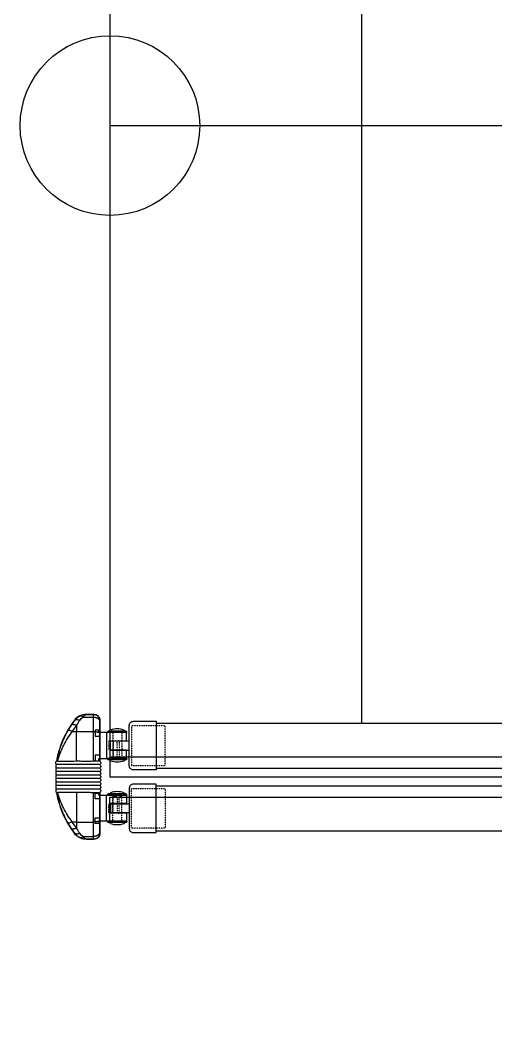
# Model space of a CAD drawing. Header units: millimetres. Extents: x -105683 to 94728, y -31127 to 151123.
# Drawn here: x 29895 to 30425, y 61562 to 62687 of the extents above; entities that cross this region are included whole.
import ezdxf

# ---------------------------------------------------------------- set-up
doc = ezdxf.new("R2010")
doc.units = ezdxf.units.MM
doc.linetypes.add('xr_plan$0$AXR-B3F$0$HIDDEN', pattern=[0.375, 0.25, -0.125])
doc.layers.add('e-plan', color=9, linetype='Continuous')

# ---------------------------------------------------------------- blocks, each defined once
blk = doc.blocks.new('xr_plan$0$AXR-B3F$0$A$C4A476E5C')
at = {"layer": 'e-plan'}
for points in [[(-8.5, 14.5), (22.5, 14.5), (22.5, 5.2), (4.5, 5.2), (4.5, -5.2), (22.5, -5.2), (22.5, -14.5), (-8.5, -14.5), (-8.5, -17), (-12.5, -17), (-12.5, -10.5), (-7.5, -10.5), (-7.5, 0), (-7.5, 10.5), (-12.5, 10.5), (-12.5, 17), (-8.5, 17), (-8.5, 14.5), (-8.5, 17)], [(0, -14.5), (0, 14.5)], [(22.8, 14.5), (1.2, 14.5)], [(4.5, 5), (25.5, 5)], [(25.5, -5), (4.5, -5)], [(22.8, -14.5), (1.2, -14.5)]]:
    blk.add_lwpolyline(points, dxfattribs=at)
for points in [[(22.8, 14.5), (22.8, 14.7, 0.414214), (21.5, 16), (2.5, 16, 0.414214), (1.2, 14.7), (1.2, 14.5)], [(20.2, 16, 0.306902), (19.4, 17.2, 0.108318), (12, 18.5, 0.10812), (4.6, 17.2, 0.306686), (3.8, 16)], [(22.8, -14.5), (22.8, -14.7, -0.414214), (21.5, -16), (2.5, -16, -0.414214), (1.2, -14.7), (1.2, -14.5)], [(20.2, -16, -0.306902), (19.4, -17.2, -0.108318), (12, -18.5, -0.10812), (4.6, -17.2, -0.306686), (3.8, -16)]]:
    blk.add_lwpolyline(points, format="xyb", dxfattribs=at)
at = {"layer": 'e-plan', "linetype": 'xr_plan$0$AXR-B3F$0$HIDDEN', "ltscale": 0.08}
for points in [[(7, 5.2), (7, 14.5)], [(17, 5.2), (17, 14.5)], [(4.5, -5), (2.7, -5), (2.7, 5), (4.5, 5)], [(7, -5), (7, 5)], [(17, -5), (17, 5)], [(7, -14.5), (7, -5.2)], [(17, -14.5), (17, -5.2)]]:
    blk.add_lwpolyline(points, dxfattribs=at)
blk.add_lwpolyline([(7, -5.5), (7.6, -5.5), (7.6, 12.2, -0.414214), (8.9, 13.5), (10.7, 13.5, -0.414214), (12, 12.2), (12, -5.5), (14.3, -5.5), (14.3, 12.2, -0.414214), (15.6, 13.5), (17, 13.5)], format="xyb", dxfattribs=at)
blk = doc.blocks.new('xr_plan$0$AXR-B3F$0$A$C60F43BED')
at = {"layer": 'e-plan'}
blk.add_lwpolyline([(-10.1, 27), (-35.6, 27, 0.414214), (-40.1, 22.5), (-40.1, -22.5, 0.414214), (-35.6, -27), (-10.1, -27)], format="xyb", dxfattribs=at)
blk.add_lwpolyline([(-10.1, -27), (-10.1, 27)], dxfattribs=at)
at = {"layer": 'e-plan', "linetype": 'xr_plan$0$AXR-B3F$0$HIDDEN', "ltscale": 0.08}
for points in [[(-10.1, -22), (-37.5, -22), (-37.5, 22), (-10.1, 22)], [(-10.1, 22), (0, 22), (0, -22), (-10.1, -22)]]:
    blk.add_lwpolyline(points, dxfattribs=at)
blk = doc.blocks.new('Xref-지하1층')
at = {"layer": 'e-plan'}
for p, q in [((33520, 75200), (33520, 73750)), ((33800, 75200), (33800, 73809.9)), ((33520, 73801.2), (33520, 73772.5)), ((33520, 73772.5), (36320, 73772.5)), ((33520, 73772.5), (36320, 73772.5)), ((33520, 73750), (36320, 73750)), ((33520, 73750), (36320, 73750)), ((33520, 73727.5), (36320, 73727.5)), ((33520, 73727.5), (36320, 73727.5)), ((33520, 73698.8), (33520, 73727.5))]:
    blk.add_line(p, q, dxfattribs=at)
at = {"layer": 'e-plan', "linetype": 'Continuous'}
for p, q in [((33490.1, 73816.6), (33501.6, 73816.6)), ((33501.8, 73819.6), (33493.8, 73819.6)), ((33493.8, 73819.4), (33501.6, 73819.4)), ((33501.8, 73819.6), (33501.6, 73819.4)), ((33508.6, 73812.4), (33508.8, 73812.6)), ((33508.8, 73812.6), (33508.8, 73767.5)), ((33482.8, 73800.5), (33501.5, 73800.5)), ((33508.8, 73732.7), (33508.8, 73687.6)), ((33482.8, 73699.7), (33501.5, 73699.7)), ((33490.1, 73683.7), (33501.6, 73683.7)), ((33508.8, 73687.6), (33508.6, 73687.8)), ((33493.8, 73680.8), (33501.6, 73680.8)), ((33501.8, 73680.6), (33493.8, 73680.6)), ((33501.6, 73680.8), (33501.8, 73680.6))]:
    blk.add_line(p, q, dxfattribs=at)
at = {"layer": 'e-plan'}
for points in [[(33520, 74475), (37182.3, 74475), (37182.3, 72995.1), (35587.8, 72995.1)], [(33571.5, 73809.9), (36268.5, 73809.9)], [(33571.5, 73759.9), (36268.5, 73759.9)], [(33571.5, 73740.1), (36268.5, 73740.1)], [(33571.5, 73690.1), (36268.5, 73690.1)]]:
    blk.add_lwpolyline(points, dxfattribs=at)
at = {"layer": 'e-plan', "linetype": 'Continuous'}
for points in [[(33487.2, 73818, 0), (33487.3, 73818, 0), (33487.3, 73818.1, 0), (33487.3, 73818.1, 0), (33487.4, 73818.1, 0), (33487.4, 73818.1, 0), (33487.5, 73818.1, 0), (33487.5, 73818.1, 0), (33487.6, 73818.1, 0), (33487.6, 73818.1, 0), (33487.7, 73818.1, 0), (33487.7, 73818.1, 0), (33487.8, 73818.1, 0), (33487.8, 73818.1, 0), (33487.9, 73818.1, 0), (33487.9, 73818.1, 0), (33488, 73818.1, 0), (33488, 73818.1, 0), (33488.1, 73818, 0), (33488.2, 73818, 0), (33488.2, 73818, 0), (33488.3, 73818, 0), (33488.3, 73818, 0), (33488.4, 73817.9, 0), (33488.4, 73817.9, 0), (33488.5, 73817.9, 0), (33488.6, 73817.8, 0), (33488.6, 73817.8, 0), (33488.7, 73817.8, 0), (33488.7, 73817.7, 0), (33488.8, 73817.7, 0), (33488.9, 73817.7, 0), (33488.9, 73817.6, 0), (33489, 73817.6, 0), (33489, 73817.5, 0), (33489.1, 73817.5, 0), (33489.2, 73817.4, 0), (33489.2, 73817.4, 0), (33489.3, 73817.3, 0), (33489.4, 73817.3, 0), (33489.4, 73817.2, 0), (33489.5, 73817.2, 0), (33489.5, 73817.1, 0), (33489.6, 73817, 0), (33489.7, 73817, 0), (33489.7, 73816.9, 0), (33489.8, 73816.9, 0), (33489.9, 73816.8, 0), (33489.9, 73816.7, 0), (33490, 73816.6, 0)], [(33501.5, 73800.5, 0), (33501.5, 73800.9, 0), (33501.5, 73801.2, 0), (33501.5, 73801.6, 0), (33501.5, 73802, 0), (33501.5, 73802.3, 0), (33501.5, 73802.7, 0), (33501.5, 73803, 0), (33501.5, 73803.4, 0), (33501.5, 73803.7, 0), (33501.5, 73804.1, 0), (33501.6, 73804.4, 0), (33501.6, 73804.8, 0), (33501.6, 73805.1, 0), (33501.6, 73805.5, 0), (33501.6, 73805.8, 0), (33501.6, 73806.2, 0), (33501.6, 73806.5, 0), (33501.6, 73806.8, 0), (33501.6, 73807.2, 0), (33501.6, 73807.5, 0), (33501.6, 73807.8, 0), (33501.6, 73808.2, 0), (33501.6, 73808.5, 0), (33501.6, 73808.8, 0), (33501.6, 73809.2, 0), (33501.6, 73809.5, 0), (33501.6, 73809.8, 0), (33501.6, 73810.1, 0), (33501.6, 73810.4, 0), (33501.6, 73810.7, 0), (33501.6, 73811.1, 0), (33501.6, 73811.4, 0), (33501.6, 73811.7, 0), (33501.6, 73812, 0), (33501.6, 73812.3, 0), (33501.6, 73812.6, 0), (33501.6, 73812.9, 0), (33501.6, 73813.2, 0), (33501.6, 73813.5, 0), (33501.6, 73813.8, 0), (33501.6, 73814.1, 0), (33501.6, 73814.4, 0), (33501.6, 73814.6, 0), (33501.6, 73814.9, 0), (33501.6, 73815.2, 0), (33501.6, 73815.5, 0), (33501.6, 73815.8, 0), (33501.6, 73816, 0), (33501.6, 73816.3, 0)], [(33501.6, 73816.6, 0), (33501.6, 73816.7, 0), (33501.6, 73816.8, 0), (33501.6, 73816.9, 0), (33501.6, 73817, 0), (33501.6, 73817.1, 0), (33501.6, 73817.2, 0), (33501.6, 73817.3, 0), (33501.6, 73817.4, 0), (33501.6, 73817.5, 0), (33501.6, 73817.6, 0), (33501.6, 73817.6, 0), (33501.6, 73817.7, 0), (33501.6, 73817.8, 0), (33501.6, 73817.9, 0), (33501.6, 73818, 0), (33501.6, 73818.1, 0), (33501.6, 73818.1, 0), (33501.6, 73818.2, 0), (33501.6, 73818.3, 0), (33501.6, 73818.3, 0), (33501.6, 73818.4, 0), (33501.6, 73818.5, 0), (33501.6, 73818.5, 0), (33501.6, 73818.6, 0), (33501.6, 73818.7, 0), (33501.6, 73818.7, 0), (33501.6, 73818.8, 0), (33501.6, 73818.8, 0), (33501.6, 73818.9, 0), (33501.6, 73818.9, 0), (33501.6, 73819, 0), (33501.6, 73819, 0), (33501.6, 73819.1, 0), (33501.6, 73819.1, 0), (33501.6, 73819.1, 0), (33501.6, 73819.2, 0), (33501.6, 73819.2, 0), (33501.6, 73819.2, 0), (33501.6, 73819.3, 0), (33501.6, 73819.3, 0), (33501.6, 73819.3, 0), (33501.6, 73819.3, 0), (33501.6, 73819.3, 0), (33501.6, 73819.4, 0), (33501.6, 73819.4, 0), (33501.6, 73819.4, 0), (33501.6, 73819.4, 0), (33501.6, 73819.4, 0), (33501.6, 73819.4, 0)], [(33501.6, 73816.6, 0), (33501.8, 73816.6, 0), (33502, 73816.6, 0), (33502.3, 73816.6, 0), (33502.5, 73816.5, 0), (33502.7, 73816.5, 0), (33502.9, 73816.5, 0), (33503.1, 73816.5, 0), (33503.3, 73816.4, 0), (33503.6, 73816.4, 0), (33503.8, 73816.3, 0), (33504, 73816.3, 0), (33504.2, 73816.2, 0), (33504.4, 73816.2, 0), (33504.6, 73816.1, 0), (33504.8, 73816, 0), (33505, 73815.9, 0), (33505.2, 73815.9, 0), (33505.3, 73815.8, 0), (33505.5, 73815.7, 0), (33505.7, 73815.6, 0), (33505.9, 73815.5, 0), (33506.1, 73815.4, 0), (33506.2, 73815.3, 0), (33506.4, 73815.2, 0), (33506.5, 73815.1, 0), (33506.7, 73815, 0), (33506.8, 73814.9, 0), (33507, 73814.7, 0), (33507.1, 73814.6, 0), (33507.3, 73814.5, 0), (33507.4, 73814.4, 0), (33507.5, 73814.2, 0), (33507.6, 73814.1, 0), (33507.7, 73814, 0), (33507.8, 73813.8, 0), (33507.9, 73813.7, 0), (33508, 73813.5, 0), (33508.1, 73813.4, 0), (33508.2, 73813.3, 0), (33508.3, 73813.1, 0), (33508.3, 73813, 0), (33508.4, 73812.8, 0), (33508.4, 73812.7, 0), (33508.5, 73812.5, 0), (33508.5, 73812.3, 0), (33508.6, 73812.2, 0), (33508.6, 73812, 0), (33508.6, 73811.9, 0), (33508.6, 73811.7, 0)], [(33501.8, 73819.6, 0), (33502.1, 73819.6, 0), (33502.3, 73819.6, 0), (33502.5, 73819.6, 0), (33502.7, 73819.6, 0), (33502.9, 73819.5, 0), (33503.2, 73819.5, 0), (33503.4, 73819.5, 0), (33503.6, 73819.4, 0), (33503.8, 73819.4, 0), (33504, 73819.3, 0), (33504.2, 73819.2, 0), (33504.4, 73819.1, 0), (33504.6, 73819.1, 0), (33504.8, 73819, 0), (33505, 73818.9, 0), (33505.2, 73818.8, 0), (33505.4, 73818.7, 0), (33505.6, 73818.5, 0), (33505.8, 73818.4, 0), (33506, 73818.3, 0), (33506.1, 73818.2, 0), (33506.3, 73818, 0), (33506.5, 73817.9, 0), (33506.6, 73817.7, 0), (33506.8, 73817.6, 0), (33507, 73817.4, 0), (33507.1, 73817.3, 0), (33507.2, 73817.1, 0), (33507.4, 73816.9, 0), (33507.5, 73816.7, 0), (33507.6, 73816.6, 0), (33507.8, 73816.4, 0), (33507.9, 73816.2, 0), (33508, 73816, 0), (33508.1, 73815.8, 0), (33508.2, 73815.6, 0), (33508.3, 73815.4, 0), (33508.4, 73815.2, 0), (33508.4, 73815, 0), (33508.5, 73814.8, 0), (33508.6, 73814.6, 0), (33508.6, 73814.4, 0), (33508.7, 73814.2, 0), (33508.7, 73813.9, 0), (33508.8, 73813.7, 0), (33508.8, 73813.5, 0), (33508.8, 73813.3, 0), (33508.8, 73813.1, 0), (33508.8, 73812.8, 0)], [(33480.6, 73812.9, 0), (33480.7, 73813, 0), (33480.7, 73813, 0), (33480.8, 73813.1, 0), (33480.9, 73813.2, 0), (33480.9, 73813.2, 0), (33481, 73813.3, 0), (33481.1, 73813.3, 0), (33481.2, 73813.4, 0), (33481.2, 73813.4, 0), (33481.3, 73813.5, 0), (33481.4, 73813.5, 0), (33481.5, 73813.6, 0), (33481.6, 73813.6, 0), (33481.7, 73813.6, 0), (33481.8, 73813.7, 0), (33481.9, 73813.7, 0), (33482, 73813.7, 0), (33482.1, 73813.7, 0), (33482.2, 73813.8, 0), (33482.3, 73813.8, 0), (33482.4, 73813.8, 0), (33482.5, 73813.8, 0), (33482.6, 73813.8, 0), (33482.8, 73813.8, 0), (33482.9, 73813.8, 0), (33483, 73813.8, 0), (33483.1, 73813.8, 0), (33483.3, 73813.8, 0), (33483.4, 73813.8, 0), (33483.5, 73813.8, 0), (33483.6, 73813.8, 0), (33483.8, 73813.8, 0), (33483.9, 73813.8, 0), (33484, 73813.7, 0), (33484.2, 73813.7, 0), (33484.3, 73813.7, 0), (33484.4, 73813.6, 0), (33484.6, 73813.6, 0), (33484.7, 73813.6, 0), (33484.9, 73813.5, 0), (33485, 73813.5, 0), (33485.1, 73813.5, 0), (33485.3, 73813.4, 0), (33485.4, 73813.4, 0), (33485.6, 73813.3, 0), (33485.7, 73813.2, 0), (33485.9, 73813.2, 0), (33486, 73813.1, 0), (33486.1, 73813.1, 0)], [(33508.5, 73798.3, 0), (33508.5, 73798.6, 0), (33508.5, 73798.9, 0), (33508.5, 73799.2, 0), (33508.5, 73799.5, 0), (33508.5, 73799.8, 0), (33508.5, 73800.1, 0), (33508.5, 73800.4, 0), (33508.5, 73800.7, 0), (33508.5, 73801, 0), (33508.5, 73801.3, 0), (33508.6, 73801.5, 0), (33508.6, 73801.8, 0), (33508.6, 73802.1, 0), (33508.6, 73802.4, 0), (33508.6, 73802.7, 0), (33508.6, 73803, 0), (33508.6, 73803.2, 0), (33508.6, 73803.5, 0), (33508.6, 73803.8, 0), (33508.6, 73804.1, 0), (33508.6, 73804.4, 0), (33508.6, 73804.6, 0), (33508.6, 73804.9, 0), (33508.6, 73805.2, 0), (33508.6, 73805.4, 0), (33508.6, 73805.7, 0), (33508.6, 73806, 0), (33508.6, 73806.2, 0), (33508.6, 73806.5, 0), (33508.6, 73806.8, 0), (33508.6, 73807, 0), (33508.6, 73807.3, 0), (33508.6, 73807.5, 0), (33508.6, 73807.8, 0), (33508.6, 73808, 0), (33508.6, 73808.3, 0), (33508.6, 73808.5, 0), (33508.6, 73808.8, 0), (33508.6, 73809, 0), (33508.6, 73809.3, 0), (33508.6, 73809.5, 0), (33508.6, 73809.7, 0), (33508.6, 73810, 0), (33508.6, 73810.2, 0), (33508.6, 73810.4, 0), (33508.6, 73810.7, 0), (33508.6, 73810.9, 0), (33508.6, 73811.1, 0), (33508.6, 73811.3, 0)], [(33508.6, 73811.6, 0), (33508.6, 73811.6, 0), (33508.6, 73811.6, 0), (33508.6, 73811.7, 0), (33508.6, 73811.7, 0), (33508.6, 73811.7, 0), (33508.6, 73811.7, 0), (33508.6, 73811.8, 0), (33508.6, 73811.8, 0), (33508.6, 73811.8, 0), (33508.6, 73811.9, 0), (33508.6, 73811.9, 0), (33508.6, 73811.9, 0), (33508.6, 73811.9, 0), (33508.6, 73812, 0), (33508.6, 73812, 0), (33508.6, 73812, 0), (33508.6, 73812, 0), (33508.6, 73812, 0), (33508.6, 73812.1, 0), (33508.6, 73812.1, 0), (33508.6, 73812.1, 0), (33508.6, 73812.1, 0), (33508.6, 73812.2, 0), (33508.6, 73812.2, 0), (33508.6, 73812.2, 0), (33508.6, 73812.2, 0), (33508.6, 73812.2, 0), (33508.6, 73812.2, 0), (33508.6, 73812.3, 0), (33508.6, 73812.3, 0), (33508.6, 73812.3, 0), (33508.6, 73812.3, 0), (33508.6, 73812.3, 0), (33508.6, 73812.3, 0), (33508.6, 73812.3, 0), (33508.6, 73812.3, 0), (33508.6, 73812.3, 0), (33508.6, 73812.4, 0), (33508.6, 73812.4, 0), (33508.6, 73812.4, 0), (33508.6, 73812.4, 0), (33508.6, 73812.4, 0), (33508.6, 73812.4, 0), (33508.6, 73812.4, 0), (33508.6, 73812.4, 0), (33508.6, 73812.4, 0), (33508.6, 73812.4, 0), (33508.6, 73812.4, 0), (33508.6, 73812.4, 0)], [(33501.5, 73800.5, 0), (33501.8, 73800.5, 0), (33502, 73800.5, 0), (33502.2, 73800.5, 0), (33502.4, 73800.5, 0), (33502.6, 73800.5, 0), (33502.8, 73800.5, 0), (33503.1, 73800.5, 0), (33503.3, 73800.4, 0), (33503.5, 73800.4, 0), (33503.7, 73800.4, 0), (33503.9, 73800.4, 0), (33504.1, 73800.4, 0), (33504.3, 73800.3, 0), (33504.5, 73800.3, 0), (33504.7, 73800.3, 0), (33504.9, 73800.2, 0), (33505.1, 73800.2, 0), (33505.3, 73800.2, 0), (33505.5, 73800.1, 0), (33505.6, 73800.1, 0), (33505.8, 73800, 0), (33506, 73800, 0), (33506.1, 73800, 0), (33506.3, 73799.9, 0), (33506.5, 73799.9, 0), (33506.6, 73799.8, 0), (33506.8, 73799.8, 0), (33506.9, 73799.7, 0), (33507.1, 73799.7, 0), (33507.2, 73799.6, 0), (33507.3, 73799.5, 0), (33507.4, 73799.5, 0), (33507.5, 73799.4, 0), (33507.7, 73799.4, 0), (33507.8, 73799.3, 0), (33507.9, 73799.2, 0), (33507.9, 73799.2, 0), (33508, 73799.1, 0), (33508.1, 73799.1, 0), (33508.2, 73799, 0), (33508.2, 73798.9, 0), (33508.3, 73798.9, 0), (33508.4, 73798.8, 0), (33508.4, 73798.7, 0), (33508.4, 73798.7, 0), (33508.5, 73798.6, 0), (33508.5, 73798.5, 0), (33508.5, 73798.4, 0), (33508.5, 73798.4, 0)], [(33501.5, 73767.7, 0), (33501.5, 73768.4, 0), (33501.5, 73769.1, 0), (33501.5, 73769.8, 0), (33501.5, 73770.4, 0), (33501.5, 73771.1, 0), (33501.5, 73771.8, 0), (33501.5, 73772.4, 0), (33501.5, 73773.1, 0), (33501.5, 73773.7, 0), (33501.5, 73774.4, 0), (33501.5, 73775.1, 0), (33501.5, 73775.7, 0), (33501.5, 73776.4, 0), (33501.5, 73777.1, 0), (33501.5, 73777.7, 0), (33501.5, 73778.4, 0), (33501.5, 73779, 0), (33501.5, 73779.7, 0), (33501.5, 73780.4, 0), (33501.5, 73781, 0), (33501.5, 73781.7, 0), (33501.5, 73782.3, 0), (33501.5, 73783, 0), (33501.5, 73783.7, 0), (33501.5, 73784.3, 0), (33501.5, 73785, 0), (33501.5, 73785.6, 0), (33501.5, 73786.3, 0), (33501.5, 73786.9, 0), (33501.5, 73787.6, 0), (33501.5, 73788.2, 0), (33501.5, 73788.9, 0), (33501.5, 73789.6, 0), (33501.5, 73790.2, 0), (33501.5, 73790.9, 0), (33501.5, 73791.5, 0), (33501.5, 73792.2, 0), (33501.5, 73792.8, 0), (33501.5, 73793.4, 0), (33501.5, 73794.1, 0), (33501.5, 73794.7, 0), (33501.5, 73795.4, 0), (33501.5, 73796, 0), (33501.5, 73796.7, 0), (33501.5, 73797.3, 0), (33501.5, 73798, 0), (33501.5, 73798.6, 0), (33501.5, 73799.2, 0), (33501.5, 73799.9, 0)], [(33508.5, 73767.6, 0), (33508.5, 73768.2, 0), (33508.5, 73768.8, 0), (33508.5, 73769.5, 0), (33508.5, 73770.1, 0), (33508.5, 73770.7, 0), (33508.5, 73771.3, 0), (33508.5, 73772, 0), (33508.5, 73772.6, 0), (33508.5, 73773.2, 0), (33508.5, 73773.8, 0), (33508.5, 73774.4, 0), (33508.5, 73775.1, 0), (33508.5, 73775.7, 0), (33508.5, 73776.3, 0), (33508.5, 73776.9, 0), (33508.5, 73777.6, 0), (33508.5, 73778.2, 0), (33508.5, 73778.8, 0), (33508.5, 73779.4, 0), (33508.5, 73780, 0), (33508.5, 73780.6, 0), (33508.5, 73781.3, 0), (33508.5, 73781.9, 0), (33508.5, 73782.5, 0), (33508.5, 73783.1, 0), (33508.5, 73783.7, 0), (33508.5, 73784.3, 0), (33508.5, 73785, 0), (33508.5, 73785.6, 0), (33508.5, 73786.2, 0), (33508.5, 73786.8, 0), (33508.5, 73787.4, 0), (33508.5, 73788, 0), (33508.5, 73788.6, 0), (33508.5, 73789.2, 0), (33508.5, 73789.9, 0), (33508.5, 73790.5, 0), (33508.5, 73791.1, 0), (33508.5, 73791.7, 0), (33508.5, 73792.3, 0), (33508.5, 73792.9, 0), (33508.5, 73793.5, 0), (33508.5, 73794.1, 0), (33508.5, 73794.7, 0), (33508.5, 73795.3, 0), (33508.5, 73795.9, 0), (33508.5, 73796.5, 0), (33508.5, 73797.1, 0), (33508.5, 73797.7, 0)], [(33501.5, 73699.7, 0), (33501.5, 73700.4, 0), (33501.5, 73701, 0), (33501.5, 73701.7, 0), (33501.5, 73702.3, 0), (33501.5, 73702.9, 0), (33501.5, 73703.6, 0), (33501.5, 73704.2, 0), (33501.5, 73704.9, 0), (33501.5, 73705.5, 0), (33501.5, 73706.2, 0), (33501.5, 73706.8, 0), (33501.5, 73707.5, 0), (33501.5, 73708.1, 0), (33501.5, 73708.8, 0), (33501.5, 73709.4, 0), (33501.5, 73710.1, 0), (33501.5, 73710.7, 0), (33501.5, 73711.4, 0), (33501.5, 73712, 0), (33501.5, 73712.7, 0), (33501.5, 73713.3, 0), (33501.5, 73714, 0), (33501.5, 73714.6, 0), (33501.5, 73715.3, 0), (33501.5, 73715.9, 0), (33501.5, 73716.6, 0), (33501.5, 73717.3, 0), (33501.5, 73717.9, 0), (33501.5, 73718.6, 0), (33501.5, 73719.2, 0), (33501.5, 73719.9, 0), (33501.5, 73720.5, 0), (33501.5, 73721.2, 0), (33501.5, 73721.9, 0), (33501.5, 73722.5, 0), (33501.5, 73723.2, 0), (33501.5, 73723.9, 0), (33501.5, 73724.5, 0), (33501.5, 73725.2, 0), (33501.5, 73725.8, 0), (33501.5, 73726.5, 0), (33501.5, 73727.2, 0), (33501.5, 73727.8, 0), (33501.5, 73728.5, 0), (33501.5, 73729.2, 0), (33501.5, 73729.8, 0), (33501.5, 73730.5, 0), (33501.5, 73731.2, 0), (33501.5, 73731.8, 0)], [(33508.5, 73701.9, 0), (33508.5, 73702.5, 0), (33508.5, 73703.1, 0), (33508.5, 73703.7, 0), (33508.5, 73704.3, 0), (33508.5, 73705, 0), (33508.5, 73705.6, 0), (33508.5, 73706.2, 0), (33508.5, 73706.8, 0), (33508.5, 73707.4, 0), (33508.5, 73708, 0), (33508.5, 73708.6, 0), (33508.5, 73709.2, 0), (33508.5, 73709.8, 0), (33508.5, 73710.4, 0), (33508.5, 73711, 0), (33508.5, 73711.6, 0), (33508.5, 73712.2, 0), (33508.5, 73712.8, 0), (33508.5, 73713.5, 0), (33508.5, 73714.1, 0), (33508.5, 73714.7, 0), (33508.5, 73715.3, 0), (33508.5, 73715.9, 0), (33508.5, 73716.5, 0), (33508.5, 73717.1, 0), (33508.5, 73717.8, 0), (33508.5, 73718.4, 0), (33508.5, 73719, 0), (33508.5, 73719.6, 0), (33508.5, 73720.2, 0), (33508.5, 73720.8, 0), (33508.5, 73721.5, 0), (33508.5, 73722.1, 0), (33508.5, 73722.7, 0), (33508.5, 73723.3, 0), (33508.5, 73723.9, 0), (33508.5, 73724.6, 0), (33508.5, 73725.2, 0), (33508.5, 73725.8, 0), (33508.5, 73726.4, 0), (33508.5, 73727.1, 0), (33508.5, 73727.7, 0), (33508.5, 73728.3, 0), (33508.5, 73728.9, 0), (33508.5, 73729.6, 0), (33508.5, 73730.2, 0), (33508.5, 73730.8, 0), (33508.5, 73731.4, 0), (33508.5, 73732.1, 0)], [(33501.6, 73683.7, 0), (33501.6, 73684, 0), (33501.6, 73684.2, 0), (33501.6, 73684.5, 0), (33501.6, 73684.8, 0), (33501.6, 73685, 0), (33501.6, 73685.3, 0), (33501.6, 73685.6, 0), (33501.6, 73685.9, 0), (33501.6, 73686.2, 0), (33501.6, 73686.5, 0), (33501.6, 73686.8, 0), (33501.6, 73687.1, 0), (33501.6, 73687.4, 0), (33501.6, 73687.7, 0), (33501.6, 73688, 0), (33501.6, 73688.3, 0), (33501.6, 73688.6, 0), (33501.6, 73688.9, 0), (33501.6, 73689.2, 0), (33501.6, 73689.5, 0), (33501.6, 73689.8, 0), (33501.6, 73690.1, 0), (33501.6, 73690.5, 0), (33501.6, 73690.8, 0), (33501.6, 73691.1, 0), (33501.6, 73691.4, 0), (33501.6, 73691.8, 0), (33501.6, 73692.1, 0), (33501.6, 73692.4, 0), (33501.6, 73692.8, 0), (33501.6, 73693.1, 0), (33501.6, 73693.4, 0), (33501.6, 73693.8, 0), (33501.6, 73694.1, 0), (33501.6, 73694.4, 0), (33501.6, 73694.8, 0), (33501.6, 73695.1, 0), (33501.6, 73695.5, 0), (33501.6, 73695.8, 0), (33501.5, 73696.2, 0), (33501.5, 73696.5, 0), (33501.5, 73696.9, 0), (33501.5, 73697.2, 0), (33501.5, 73697.6, 0), (33501.5, 73697.9, 0), (33501.5, 73698.3, 0), (33501.5, 73698.7, 0), (33501.5, 73699, 0), (33501.5, 73699.4, 0)], [(33508.5, 73701.9, 0), (33508.5, 73701.9, 0), (33508.5, 73701.8, 0), (33508.5, 73701.7, 0), (33508.5, 73701.7, 0), (33508.4, 73701.6, 0), (33508.4, 73701.5, 0), (33508.4, 73701.5, 0), (33508.3, 73701.4, 0), (33508.2, 73701.3, 0), (33508.2, 73701.3, 0), (33508.1, 73701.2, 0), (33508, 73701.1, 0), (33507.9, 73701.1, 0), (33507.9, 73701, 0), (33507.8, 73701, 0), (33507.7, 73700.9, 0), (33507.5, 73700.8, 0), (33507.4, 73700.8, 0), (33507.3, 73700.7, 0), (33507.2, 73700.7, 0), (33507.1, 73700.6, 0), (33506.9, 73700.5, 0), (33506.8, 73700.5, 0), (33506.6, 73700.4, 0), (33506.5, 73700.4, 0), (33506.3, 73700.3, 0), (33506.1, 73700.3, 0), (33506, 73700.3, 0), (33505.8, 73700.2, 0), (33505.6, 73700.2, 0), (33505.5, 73700.1, 0), (33505.3, 73700.1, 0), (33505.1, 73700.1, 0), (33504.9, 73700, 0), (33504.7, 73700, 0), (33504.5, 73700, 0), (33504.3, 73699.9, 0), (33504.1, 73699.9, 0), (33503.9, 73699.9, 0), (33503.7, 73699.9, 0), (33503.5, 73699.8, 0), (33503.3, 73699.8, 0), (33503.1, 73699.8, 0), (33502.8, 73699.8, 0), (33502.6, 73699.8, 0), (33502.4, 73699.8, 0), (33502.2, 73699.8, 0), (33502, 73699.7, 0), (33501.8, 73699.7, 0)], [(33508.6, 73688.7, 0), (33508.6, 73688.9, 0), (33508.6, 73689.1, 0), (33508.6, 73689.4, 0), (33508.6, 73689.6, 0), (33508.6, 73689.8, 0), (33508.6, 73690.1, 0), (33508.6, 73690.3, 0), (33508.6, 73690.5, 0), (33508.6, 73690.8, 0), (33508.6, 73691, 0), (33508.6, 73691.2, 0), (33508.6, 73691.5, 0), (33508.6, 73691.7, 0), (33508.6, 73692, 0), (33508.6, 73692.2, 0), (33508.6, 73692.5, 0), (33508.6, 73692.7, 0), (33508.6, 73693, 0), (33508.6, 73693.2, 0), (33508.6, 73693.5, 0), (33508.6, 73693.8, 0), (33508.6, 73694, 0), (33508.6, 73694.3, 0), (33508.6, 73694.6, 0), (33508.6, 73694.8, 0), (33508.6, 73695.1, 0), (33508.6, 73695.4, 0), (33508.6, 73695.6, 0), (33508.6, 73695.9, 0), (33508.6, 73696.2, 0), (33508.6, 73696.5, 0), (33508.6, 73696.7, 0), (33508.6, 73697, 0), (33508.6, 73697.3, 0), (33508.6, 73697.6, 0), (33508.6, 73697.9, 0), (33508.6, 73698.1, 0), (33508.6, 73698.4, 0), (33508.6, 73698.7, 0), (33508.5, 73699, 0), (33508.5, 73699.3, 0), (33508.5, 73699.6, 0), (33508.5, 73699.9, 0), (33508.5, 73700.2, 0), (33508.5, 73700.5, 0), (33508.5, 73700.8, 0), (33508.5, 73701.1, 0), (33508.5, 73701.4, 0), (33508.5, 73701.6, 0)], [(33486.3, 73687.3, 0), (33486.1, 73687.2, 0), (33486, 73687.1, 0), (33485.9, 73687.1, 0), (33485.7, 73687, 0), (33485.6, 73687, 0), (33485.4, 73686.9, 0), (33485.3, 73686.9, 0), (33485.1, 73686.8, 0), (33485, 73686.8, 0), (33484.9, 73686.7, 0), (33484.7, 73686.7, 0), (33484.6, 73686.6, 0), (33484.4, 73686.6, 0), (33484.3, 73686.6, 0), (33484.2, 73686.6, 0), (33484, 73686.5, 0), (33483.9, 73686.5, 0), (33483.8, 73686.5, 0), (33483.6, 73686.5, 0), (33483.5, 73686.5, 0), (33483.4, 73686.4, 0), (33483.3, 73686.4, 0), (33483.1, 73686.4, 0), (33483, 73686.4, 0), (33482.9, 73686.4, 0), (33482.8, 73686.4, 0), (33482.6, 73686.4, 0), (33482.5, 73686.4, 0), (33482.4, 73686.5, 0), (33482.3, 73686.5, 0), (33482.2, 73686.5, 0), (33482.1, 73686.5, 0), (33482, 73686.5, 0), (33481.9, 73686.6, 0), (33481.8, 73686.6, 0), (33481.7, 73686.6, 0), (33481.6, 73686.7, 0), (33481.5, 73686.7, 0), (33481.4, 73686.7, 0), (33481.3, 73686.8, 0), (33481.2, 73686.8, 0), (33481.2, 73686.9, 0), (33481.1, 73686.9, 0), (33481, 73687, 0), (33480.9, 73687, 0), (33480.9, 73687.1, 0), (33480.8, 73687.2, 0), (33480.7, 73687.2, 0), (33480.7, 73687.3, 0)], [(33490.1, 73683.7, 0), (33490, 73683.6, 0), (33489.9, 73683.5, 0), (33489.9, 73683.5, 0), (33489.8, 73683.4, 0), (33489.7, 73683.3, 0), (33489.7, 73683.3, 0), (33489.6, 73683.2, 0), (33489.5, 73683.2, 0), (33489.5, 73683.1, 0), (33489.4, 73683, 0), (33489.4, 73683, 0), (33489.3, 73682.9, 0), (33489.2, 73682.9, 0), (33489.2, 73682.8, 0), (33489.1, 73682.8, 0), (33489, 73682.7, 0), (33489, 73682.7, 0), (33488.9, 73682.6, 0), (33488.9, 73682.6, 0), (33488.8, 73682.6, 0), (33488.7, 73682.5, 0), (33488.7, 73682.5, 0), (33488.6, 73682.5, 0), (33488.6, 73682.4, 0), (33488.5, 73682.4, 0), (33488.4, 73682.4, 0), (33488.4, 73682.3, 0), (33488.3, 73682.3, 0), (33488.3, 73682.3, 0), (33488.2, 73682.3, 0), (33488.2, 73682.2, 0), (33488.1, 73682.2, 0), (33488, 73682.2, 0), (33488, 73682.2, 0), (33487.9, 73682.2, 0), (33487.9, 73682.2, 0), (33487.8, 73682.2, 0), (33487.8, 73682.2, 0), (33487.7, 73682.2, 0), (33487.7, 73682.1, 0), (33487.6, 73682.1, 0), (33487.6, 73682.1, 0), (33487.5, 73682.2, 0), (33487.5, 73682.2, 0), (33487.4, 73682.2, 0), (33487.4, 73682.2, 0), (33487.3, 73682.2, 0), (33487.3, 73682.2, 0), (33487.3, 73682.2, 0)], [(33501.6, 73680.8, 0), (33501.6, 73680.8, 0), (33501.6, 73680.9, 0), (33501.6, 73680.9, 0), (33501.6, 73680.9, 0), (33501.6, 73680.9, 0), (33501.6, 73680.9, 0), (33501.6, 73680.9, 0), (33501.6, 73680.9, 0), (33501.6, 73681, 0), (33501.6, 73681, 0), (33501.6, 73681, 0), (33501.6, 73681, 0), (33501.6, 73681.1, 0), (33501.6, 73681.1, 0), (33501.6, 73681.1, 0), (33501.6, 73681.2, 0), (33501.6, 73681.2, 0), (33501.6, 73681.2, 0), (33501.6, 73681.3, 0), (33501.6, 73681.3, 0), (33501.6, 73681.4, 0), (33501.6, 73681.4, 0), (33501.6, 73681.5, 0), (33501.6, 73681.5, 0), (33501.6, 73681.6, 0), (33501.6, 73681.7, 0), (33501.6, 73681.7, 0), (33501.6, 73681.8, 0), (33501.6, 73681.8, 0), (33501.6, 73681.9, 0), (33501.6, 73682, 0), (33501.6, 73682.1, 0), (33501.6, 73682.1, 0), (33501.6, 73682.2, 0), (33501.6, 73682.3, 0), (33501.6, 73682.4, 0), (33501.6, 73682.4, 0), (33501.6, 73682.5, 0), (33501.6, 73682.6, 0), (33501.6, 73682.7, 0), (33501.6, 73682.8, 0), (33501.6, 73682.9, 0), (33501.6, 73683, 0), (33501.6, 73683.1, 0), (33501.6, 73683.2, 0), (33501.6, 73683.3, 0), (33501.6, 73683.4, 0), (33501.6, 73683.5, 0), (33501.6, 73683.6, 0)], [(33508.6, 73688.7, 0), (33508.6, 73688.5, 0), (33508.6, 73688.4, 0), (33508.6, 73688.2, 0), (33508.6, 73688.1, 0), (33508.5, 73687.9, 0), (33508.5, 73687.8, 0), (33508.4, 73687.6, 0), (33508.4, 73687.5, 0), (33508.3, 73687.3, 0), (33508.3, 73687.2, 0), (33508.2, 73687, 0), (33508.1, 73686.9, 0), (33508, 73686.7, 0), (33507.9, 73686.6, 0), (33507.8, 73686.4, 0), (33507.7, 73686.3, 0), (33507.6, 73686.2, 0), (33507.5, 73686, 0), (33507.4, 73685.9, 0), (33507.3, 73685.8, 0), (33507.1, 73685.6, 0), (33507, 73685.5, 0), (33506.8, 73685.4, 0), (33506.7, 73685.3, 0), (33506.5, 73685.2, 0), (33506.4, 73685.1, 0), (33506.2, 73684.9, 0), (33506.1, 73684.8, 0), (33505.9, 73684.7, 0), (33505.7, 73684.7, 0), (33505.5, 73684.6, 0), (33505.3, 73684.5, 0), (33505.2, 73684.4, 0), (33505, 73684.3, 0), (33504.8, 73684.2, 0), (33504.6, 73684.2, 0), (33504.4, 73684.1, 0), (33504.2, 73684, 0), (33504, 73684, 0), (33503.8, 73683.9, 0), (33503.6, 73683.9, 0), (33503.3, 73683.8, 0), (33503.1, 73683.8, 0), (33502.9, 73683.8, 0), (33502.7, 73683.7, 0), (33502.5, 73683.7, 0), (33502.3, 73683.7, 0), (33502, 73683.7, 0), (33501.8, 73683.7, 0)], [(33508.8, 73687.6, 0), (33508.8, 73687.4, 0), (33508.8, 73687.2, 0), (33508.8, 73687, 0), (33508.8, 73686.8, 0), (33508.8, 73686.5, 0), (33508.7, 73686.3, 0), (33508.7, 73686.1, 0), (33508.6, 73685.9, 0), (33508.6, 73685.7, 0), (33508.5, 73685.5, 0), (33508.4, 73685.3, 0), (33508.4, 73685.1, 0), (33508.3, 73684.8, 0), (33508.2, 73684.6, 0), (33508.1, 73684.5, 0), (33508, 73684.3, 0), (33507.9, 73684.1, 0), (33507.8, 73683.9, 0), (33507.6, 73683.7, 0), (33507.5, 73683.5, 0), (33507.4, 73683.3, 0), (33507.2, 73683.2, 0), (33507.1, 73683, 0), (33507, 73682.8, 0), (33506.8, 73682.7, 0), (33506.6, 73682.5, 0), (33506.5, 73682.4, 0), (33506.3, 73682.2, 0), (33506.1, 73682.1, 0), (33506, 73682, 0), (33505.8, 73681.8, 0), (33505.6, 73681.7, 0), (33505.4, 73681.6, 0), (33505.2, 73681.5, 0), (33505, 73681.4, 0), (33504.8, 73681.3, 0), (33504.6, 73681.2, 0), (33504.4, 73681.1, 0), (33504.2, 73681, 0), (33504, 73681, 0), (33503.8, 73680.9, 0), (33503.6, 73680.8, 0), (33503.4, 73680.8, 0), (33503.2, 73680.8, 0), (33502.9, 73680.7, 0), (33502.7, 73680.7, 0), (33502.5, 73680.7, 0), (33502.3, 73680.6, 0), (33502.1, 73680.6, 0)], [(33508.6, 73687.8, 0), (33508.6, 73687.8, 0), (33508.6, 73687.8, 0), (33508.6, 73687.9, 0), (33508.6, 73687.9, 0), (33508.6, 73687.9, 0), (33508.6, 73687.9, 0), (33508.6, 73687.9, 0), (33508.6, 73687.9, 0), (33508.6, 73687.9, 0), (33508.6, 73687.9, 0), (33508.6, 73687.9, 0), (33508.6, 73687.9, 0), (33508.6, 73687.9, 0), (33508.6, 73687.9, 0), (33508.6, 73687.9, 0), (33508.6, 73687.9, 0), (33508.6, 73688, 0), (33508.6, 73688, 0), (33508.6, 73688, 0), (33508.6, 73688, 0), (33508.6, 73688, 0), (33508.6, 73688, 0), (33508.6, 73688, 0), (33508.6, 73688.1, 0), (33508.6, 73688.1, 0), (33508.6, 73688.1, 0), (33508.6, 73688.1, 0), (33508.6, 73688.1, 0), (33508.6, 73688.1, 0), (33508.6, 73688.2, 0), (33508.6, 73688.2, 0), (33508.6, 73688.2, 0), (33508.6, 73688.2, 0), (33508.6, 73688.3, 0), (33508.6, 73688.3, 0), (33508.6, 73688.3, 0), (33508.6, 73688.3, 0), (33508.6, 73688.4, 0), (33508.6, 73688.4, 0), (33508.6, 73688.4, 0), (33508.6, 73688.4, 0), (33508.6, 73688.5, 0), (33508.6, 73688.5, 0), (33508.6, 73688.5, 0), (33508.6, 73688.5, 0), (33508.6, 73688.6, 0), (33508.6, 73688.6, 0), (33508.6, 73688.6, 0), (33508.6, 73688.7, 0)]]:
    blk.add_polyline3d(points, dxfattribs=at)
at = {"layer": 'e-plan'}
blk.add_circle((33520, 74475), 100, dxfattribs=at)
at = {"layer": 'e-plan', "linetype": 'Continuous'}
for centre, radius, start, end in [((33493.8, 73802.6), 17, 90, 142.1807), ((33561.5, 73750.1), 102.6, 142.1807, 170.2103), ((33561.5, 73750.1), 102.6, 189.7897, 217.8193)]:
    blk.add_arc(centre, radius, start, end, dxfattribs=at)
at = {"layer": 'e-plan', "linetype": 'Continuous', "extrusion": (-0.008726, -0.008726, 0.999924)}
blk.add_arc((33500.6, 73807.3, -935.7), 7, 0, 89.9956, dxfattribs=at)
at = {"layer": 'e-plan', "linetype": 'Continuous', "extrusion": (2.44929e-32, 1e-16, -1)}
for centre, radius, start, end in [((-33506.9, 73765.6), 2.75, 135.2805, 224.7195), ((-33506.9, 73761.7), 2.75, 135.2805, 224.7195), ((-33506.9, 73757.9), 2.75, 135.2805, 224.7195), ((-33506.9, 73754), 2.75, 135.2805, 224.7195), ((-33506.9, 73750.1), 2.75, 135.2805, 224.7195), ((-33506.9, 73746.3), 2.75, 135.2805, 224.7195), ((-33506.9, 73742.4), 2.75, 135.2805, 224.7195), ((-33506.9, 73738.5), 2.75, 135.2805, 224.7195), ((-33506.9, 73734.6), 2.75, 135.2805, 224.7195), ((-33493.8, 73697.6), 17, 270, 322.1807)]:
    blk.add_arc(centre, radius, start, end, dxfattribs=at)
at = {"layer": 'e-plan', "linetype": 'Continuous', "extrusion": (0.008726, -0.008726, -0.999924)}
blk.add_arc((-33500.6, 73687.4, -351.4), 7, 180, 269.9956, dxfattribs=at)
at = {"layer": 'e-plan', "linetype": 'Continuous'}
for points in [[(33487.2, 73818), (33484.5, 73816.9), (33482.3, 73815.1), (33480.6, 73812.9)], [(33486.3, 73813), (33487.2, 73814.4), (33488.4, 73815.7), (33490.1, 73816.6)], [(33493.8, 73819.4), (33491.6, 73819.4), (33489.3, 73818.9), (33487.2, 73818)], [(33490.1, 73816.6), (33491.2, 73818.4), (33492.5, 73819.4), (33493.8, 73819.4)], [(33493.8, 73819.6), (33493.8, 73819.6), (33493.8, 73819.5), (33493.8, 73819.4)], [(33476.8, 73807.7), (33475.6, 73805.8), (33474.3, 73803.8), (33473.1, 73801.8)], [(33480.6, 73812.9), (33479.3, 73811.2), (33478.1, 73809.5), (33476.8, 73807.7)], [(33478, 73800.4), (33479.5, 73802.7), (33481.2, 73805), (33482.8, 73807.1)], [(33480.4, 73813.1), (33480.5, 73813), (33480.5, 73812.9), (33480.6, 73812.9)], [(33482.8, 73807.1), (33484, 73809.2), (33485.1, 73811.1), (33486.3, 73813)], [(33482.8, 73807.1), (33482.8, 73805), (33482.8, 73802.8), (33482.8, 73800.5)], [(33478, 73800.4), (33479.6, 73800.5), (33481.2, 73800.5), (33482.8, 73800.5)], [(33482.8, 73767.8), (33482.8, 73778.9), (33482.8, 73789.9), (33482.8, 73800.5)], [(33482.8, 73732.5), (33482.8, 73721.4), (33482.8, 73710.4), (33482.8, 73699.7)], [(33473.1, 73698.5), (33474.3, 73696.4), (33475.6, 73694.5), (33476.8, 73692.6)], [(33476.8, 73692.6), (33478.1, 73690.8), (33479.3, 73689), (33480.6, 73687.4)], [(33482.8, 73699.7), (33481.2, 73699.7), (33479.6, 73699.8), (33478, 73699.9)], [(33482.8, 73693.2), (33481.2, 73695.3), (33479.5, 73697.5), (33478, 73699.9)], [(33482.8, 73699.7), (33482.8, 73697.5), (33482.8, 73695.3), (33482.8, 73693.2)], [(33486.3, 73687.3), (33485.1, 73689.1), (33484, 73691.1), (33482.8, 73693.2)], [(33480.4, 73687.2), (33480.5, 73687.3), (33480.5, 73687.3), (33480.6, 73687.4)], [(33480.6, 73687.4), (33482.3, 73685.1), (33484.5, 73683.4), (33487.2, 73682.2)], [(33490.1, 73683.7), (33488.4, 73684.6), (33487.2, 73685.8), (33486.3, 73687.3)], [(33487.2, 73682.2), (33489.3, 73681.3), (33491.6, 73680.9), (33493.8, 73680.8)], [(33493.8, 73680.8), (33492.5, 73680.9), (33491.2, 73681.9), (33490.1, 73683.7)], [(33493.8, 73680.6), (33493.8, 73680.7), (33493.8, 73680.8), (33493.8, 73680.8)]]:
    blk.add_open_spline(points, degree=3, dxfattribs=at)
for points, knots in [([(33482.8, 73807.1), (33481.5, 73807.8), (33480.1, 73808.2), (33478, 73808.4), (33477.2, 73808.2), (33476.8, 73807.7)], [0, 0, 0, 0, 0.5, 0.5, 1, 1, 1, 1]), ([(33473.1, 73801.8), (33470.1, 73796.5), (33467.5, 73791), (33463.3, 73779.5), (33461.7, 73773.6), (33460.6, 73767.6)], [0, 0, 0, 0, 0.5, 0.5, 1, 1, 1, 1]), ([(33461.9, 73767.7), (33463.3, 73773.5), (33465.4, 73779.2), (33470.9, 73790.3), (33474.2, 73795.5), (33478, 73800.4)], [0, 0, 0, 0, 0.5, 0.5, 1, 1, 1, 1]), ([(33478, 73800.4), (33476.7, 73801), (33475.6, 73801.5), (33473.8, 73802), (33473.3, 73802), (33473.1, 73801.8)], [0, 0, 0, 0, 0.5, 0.5, 1, 1, 1, 1]), ([(33460.3, 73763.7), (33460.1, 73763.9), (33459.9, 73764.2), (33459.8, 73764.4), (33459.6, 73764.7), (33459.6, 73765), (33459.5, 73765.3), (33459.5, 73765.6), (33459.5, 73765.9), (33459.6, 73766.2), (33459.7, 73766.5), (33459.8, 73766.8), (33459.9, 73767.1), (33460.1, 73767.3), (33460.2, 73767.4), (33460.3, 73767.6)], [0, 0, 0, 0, 0.213706, 0.213706, 0.213706, 0.427411, 0.427411, 0.427411, 0.641117, 0.641117, 0.641117, 0.854822, 0.854822, 0.854822, 1, 1, 1, 1]), ([(33460.3, 73763.7), (33460.1, 73763.5), (33459.9, 73763.2), (33459.8, 73762.9), (33459.6, 73762.6), (33459.6, 73762.3), (33459.5, 73762), (33459.5, 73761.7), (33459.5, 73761.4), (33459.6, 73761.1), (33459.7, 73760.8), (33459.8, 73760.5), (33459.9, 73760.3), (33460, 73760.1), (33460.2, 73759.9), (33460.3, 73759.8)], [0, 0, 0, 0, 0.216293, 0.216293, 0.216293, 0.432586, 0.432586, 0.432586, 0.648879, 0.648879, 0.648879, 0.865171, 0.865171, 0.865171, 1, 1, 1, 1]), ([(33460.3, 73759.8), (33460.1, 73759.6), (33459.9, 73759.3), (33459.8, 73759), (33459.6, 73758.8), (33459.6, 73758.5), (33459.5, 73758.2), (33459.5, 73757.9), (33459.5, 73757.5), (33459.6, 73757.2), (33459.7, 73756.9), (33459.8, 73756.6), (33459.9, 73756.4), (33460, 73756.2), (33460.2, 73756.1), (33460.3, 73755.9)], [0, 0, 0, 0, 0.216293, 0.216293, 0.216293, 0.432586, 0.432586, 0.432586, 0.648879, 0.648879, 0.648879, 0.865171, 0.865171, 0.865171, 1, 1, 1, 1]), ([(33460.3, 73767.6), (33460.4, 73767.6), (33460.4, 73767.6), (33460.4, 73767.6), (33460.5, 73767.6), (33460.5, 73767.6), (33460.6, 73767.6), (33460.6, 73767.6), (33460.6, 73767.6), (33460.6, 73767.6), (33460.6, 73767.6), (33460.6, 73767.6), (33460.6, 73767.6)], [0, 0, 0, 0, 0.162261, 0.162261, 0.162261, 0.811304, 0.811304, 0.811304, 0.966807, 0.966807, 0.966807, 1, 1, 1, 1]), ([(33508.8, 73763.7), (33508.7, 73763.7), (33508.6, 73763.7), (33508.5, 73763.7), (33508.5, 73763.7), (33508.6, 73763.7), (33507.7, 73763.7), (33504.8, 73763.7), (33502, 73763.7), (33499.2, 73763.7), (33494.3, 73763.7), (33488.7, 73763.7), (33483.1, 73763.7), (33477.4, 73763.7), (33470.7, 73763.7), (33465.6, 73763.7), (33462.9, 73763.7), (33461.9, 73763.7), (33461.2, 73763.7), (33460.7, 73763.7), (33460.5, 73763.7), (33460.6, 73763.7), (33460.5, 73763.7), (33460.5, 73763.7), (33460.4, 73763.7), (33460.4, 73763.7), (33460.3, 73763.7)], [0, 0, 0, 0, 0.25, 0.28125, 0.296875, 0.3125, 0.34375, 0.375, 0.390625, 0.40625, 0.4375, 0.5, 0.53125, 0.5625, 0.625, 0.6875, 0.703125, 0.71875, 0.726563, 0.734375, 0.75, 0.765625, 0.78125, 0.8125, 0.875, 1, 1, 1, 1]), ([(33508.8, 73759.8), (33508.7, 73759.8), (33508.6, 73759.8), (33508.5, 73759.8), (33508.5, 73759.8), (33508.6, 73759.8), (33507.7, 73759.8), (33504.8, 73759.8), (33502, 73759.8), (33499.2, 73759.8), (33494.3, 73759.8), (33488.7, 73759.8), (33483.1, 73759.8), (33477.4, 73759.8), (33470.7, 73759.8), (33465.6, 73759.8), (33462.9, 73759.8), (33461.9, 73759.8), (33461.2, 73759.8), (33460.7, 73759.8), (33460.5, 73759.8), (33460.6, 73759.8), (33460.5, 73759.8), (33460.5, 73759.8), (33460.4, 73759.8), (33460.4, 73759.8), (33460.3, 73759.8)], [0, 0, 0, 0, 0.25, 0.28125, 0.296875, 0.3125, 0.34375, 0.375, 0.390625, 0.40625, 0.4375, 0.5, 0.53125, 0.5625, 0.625, 0.6875, 0.703125, 0.71875, 0.726563, 0.734375, 0.75, 0.765625, 0.78125, 0.8125, 0.875, 1, 1, 1, 1]), ([(33461.9, 73767.7), (33461.5, 73767.6), (33461.2, 73767.6), (33460.8, 73767.6), (33460.6, 73767.6), (33460.6, 73767.6)], [0, 0, 0, 0, 0.5, 0.5, 1, 1, 1, 1]), ([(33461.9, 73767.7), (33463, 73767.7), (33464.3, 73767.7), (33467.4, 73767.7), (33469.1, 73767.7), (33474.5, 73767.7), (33478.6, 73767.6), (33482.8, 73767.8)], [0, 0, 0, 0, 0.25, 0.25, 0.5, 0.5, 1, 1, 1, 1]), ([(33482.8, 73767.8), (33484.6, 73767.8), (33486.4, 73767.8), (33488.3, 73767.7), (33490.5, 73767.7), (33492.7, 73767.7), (33495, 73767.7), (33496.1, 73767.7), (33497.2, 73767.7), (33498.3, 73767.7), (33499.4, 73767.7), (33500.4, 73767.8), (33501.5, 73767.7)], [0, 0, 0, 0, 0.292513, 0.292513, 0.292513, 0.650866, 0.650866, 0.650866, 0.830042, 0.830042, 0.830042, 1, 1, 1, 1]), ([(33508.5, 73767.6), (33508.5, 73767.5), (33507.7, 73767.6), (33505.1, 73767.7), (33503.3, 73767.7), (33501.5, 73767.7)], [0, 0, 0, 0, 0.5, 0.5, 1, 1, 1, 1]), ([(33508.5, 73767.6), (33508.5, 73767.6), (33508.5, 73767.6), (33508.5, 73767.6), (33508.5, 73767.6), (33508.5, 73767.6), (33508.6, 73767.6), (33508.6, 73767.5), (33508.6, 73767.5), (33508.7, 73767.5), (33508.8, 73767.5), (33508.8, 73767.5)], [0, 0, 0, 0, 0.0625, 0.0625, 0.125, 0.125, 0.25, 0.25, 0.5, 0.5, 1, 1, 1, 1]), ([(33460.3, 73755.9), (33460.1, 73755.7), (33459.9, 73755.5), (33459.8, 73755.2), (33459.6, 73754.9), (33459.6, 73754.6), (33459.5, 73754.3), (33459.5, 73754), (33459.5, 73753.7), (33459.6, 73753.4), (33459.7, 73753.1), (33459.8, 73752.8), (33459.9, 73752.5), (33460, 73752.4), (33460.2, 73752.2), (33460.3, 73752.1)], [0, 0, 0, 0, 0.216293, 0.216293, 0.216293, 0.432586, 0.432586, 0.432586, 0.648879, 0.648879, 0.648879, 0.865171, 0.865171, 0.865171, 1, 1, 1, 1]), ([(33460.3, 73752.1), (33460.1, 73751.8), (33459.9, 73751.6), (33459.8, 73751.3), (33459.6, 73751), (33459.6, 73750.7), (33459.5, 73750.4), (33459.5, 73750.1), (33459.5, 73749.8), (33459.6, 73749.5), (33459.7, 73749.2), (33459.8, 73748.9), (33459.9, 73748.6), (33460, 73748.5), (33460.2, 73748.3), (33460.3, 73748.2)], [0, 0, 0, 0, 0.216293, 0.216293, 0.216293, 0.432586, 0.432586, 0.432586, 0.648879, 0.648879, 0.648879, 0.865171, 0.865171, 0.865171, 1, 1, 1, 1]), ([(33508.8, 73755.9), (33508.7, 73755.9), (33508.6, 73755.9), (33508.5, 73755.9), (33508.5, 73755.9), (33508.6, 73755.9), (33507.7, 73755.9), (33504.8, 73755.9), (33502, 73755.9), (33499.2, 73755.9), (33494.3, 73755.9), (33488.7, 73755.9), (33483.1, 73755.9), (33477.4, 73755.9), (33470.7, 73755.9), (33465.6, 73755.9), (33462.9, 73755.9), (33461.9, 73755.9), (33461.2, 73755.9), (33460.7, 73755.9), (33460.5, 73755.9), (33460.6, 73755.9), (33460.5, 73755.9), (33460.5, 73755.9), (33460.4, 73755.9), (33460.4, 73755.9), (33460.3, 73755.9)], [0, 0, 0, 0, 0.25, 0.28125, 0.296875, 0.3125, 0.34375, 0.375, 0.390625, 0.40625, 0.4375, 0.5, 0.53125, 0.5625, 0.625, 0.6875, 0.703125, 0.71875, 0.726563, 0.734375, 0.75, 0.765625, 0.78125, 0.8125, 0.875, 1, 1, 1, 1]), ([(33508.8, 73752.1), (33508.7, 73752.1), (33508.6, 73752.1), (33508.5, 73752.1), (33508.5, 73752.1), (33508.6, 73752.1), (33507.7, 73752.1), (33504.8, 73752.1), (33502, 73752.1), (33499.2, 73752.1), (33494.3, 73752.1), (33488.7, 73752.1), (33483.1, 73752.1), (33477.4, 73752.1), (33470.7, 73752.1), (33465.6, 73752.1), (33462.9, 73752.1), (33461.9, 73752.1), (33461.2, 73752.1), (33460.7, 73752.1), (33460.5, 73752.1), (33460.6, 73752.1), (33460.5, 73752.1), (33460.5, 73752.1), (33460.4, 73752.1), (33460.4, 73752.1), (33460.3, 73752.1)], [0, 0, 0, 0, 0.25, 0.28125, 0.296875, 0.3125, 0.34375, 0.375, 0.390625, 0.40625, 0.4375, 0.5, 0.53125, 0.5625, 0.625, 0.6875, 0.703125, 0.71875, 0.726563, 0.734375, 0.75, 0.765625, 0.78125, 0.8125, 0.875, 1, 1, 1, 1]), ([(33460.3, 73748.2), (33460.1, 73748), (33459.9, 73747.7), (33459.8, 73747.4), (33459.6, 73747.2), (33459.6, 73746.9), (33459.5, 73746.5), (33459.5, 73746.2), (33459.5, 73745.9), (33459.6, 73745.6), (33459.7, 73745.3), (33459.8, 73745), (33459.9, 73744.8), (33460, 73744.6), (33460.2, 73744.5), (33460.3, 73744.3)], [0, 0, 0, 0, 0.216293, 0.216293, 0.216293, 0.432586, 0.432586, 0.432586, 0.648879, 0.648879, 0.648879, 0.865171, 0.865171, 0.865171, 1, 1, 1, 1]), ([(33460.3, 73744.3), (33460.1, 73744.1), (33459.9, 73743.8), (33459.8, 73743.6), (33459.6, 73743.3), (33459.6, 73743), (33459.5, 73742.7), (33459.5, 73742.4), (33459.5, 73742.1), (33459.6, 73741.8), (33459.7, 73741.5), (33459.8, 73741.2), (33459.9, 73740.9), (33460, 73740.7), (33460.2, 73740.6), (33460.3, 73740.5)], [0, 0, 0, 0, 0.216293, 0.216293, 0.216293, 0.432586, 0.432586, 0.432586, 0.648879, 0.648879, 0.648879, 0.865171, 0.865171, 0.865171, 1, 1, 1, 1]), ([(33460.3, 73740.5), (33460.1, 73740.2), (33459.9, 73740), (33459.8, 73739.7), (33459.6, 73739.4), (33459.6, 73739.1), (33459.5, 73738.8), (33459.5, 73738.5), (33459.5, 73738.2), (33459.6, 73737.9), (33459.7, 73737.6), (33459.8, 73737.3), (33459.9, 73737), (33460, 73736.9), (33460.2, 73736.7), (33460.3, 73736.6)], [0, 0, 0, 0, 0.216293, 0.216293, 0.216293, 0.432586, 0.432586, 0.432586, 0.648879, 0.648879, 0.648879, 0.865171, 0.865171, 0.865171, 1, 1, 1, 1]), ([(33508.8, 73748.2), (33508.7, 73748.2), (33508.6, 73748.2), (33508.5, 73748.2), (33508.5, 73748.2), (33508.6, 73748.2), (33507.7, 73748.2), (33504.8, 73748.2), (33502, 73748.2), (33499.2, 73748.2), (33494.3, 73748.2), (33488.7, 73748.2), (33483.1, 73748.2), (33477.4, 73748.2), (33470.7, 73748.2), (33465.6, 73748.2), (33462.9, 73748.2), (33461.9, 73748.2), (33461.2, 73748.2), (33460.7, 73748.2), (33460.5, 73748.2), (33460.6, 73748.2), (33460.5, 73748.2), (33460.5, 73748.2), (33460.4, 73748.2), (33460.4, 73748.2), (33460.3, 73748.2)], [0, 0, 0, 0, 0.25, 0.28125, 0.296875, 0.3125, 0.34375, 0.375, 0.390625, 0.40625, 0.4375, 0.5, 0.53125, 0.5625, 0.625, 0.6875, 0.703125, 0.71875, 0.726563, 0.734375, 0.75, 0.765625, 0.78125, 0.8125, 0.875, 1, 1, 1, 1]), ([(33508.8, 73744.3), (33508.7, 73744.3), (33508.6, 73744.3), (33508.5, 73744.3), (33508.5, 73744.3), (33508.6, 73744.3), (33507.7, 73744.3), (33504.8, 73744.3), (33502, 73744.3), (33499.2, 73744.3), (33494.3, 73744.3), (33488.7, 73744.3), (33483.1, 73744.3), (33477.4, 73744.3), (33470.7, 73744.3), (33465.6, 73744.3), (33462.9, 73744.3), (33461.9, 73744.3), (33461.2, 73744.3), (33460.7, 73744.3), (33460.5, 73744.3), (33460.6, 73744.3), (33460.5, 73744.3), (33460.5, 73744.3), (33460.4, 73744.3), (33460.4, 73744.3), (33460.3, 73744.3)], [0, 0, 0, 0, 0.25, 0.28125, 0.296875, 0.3125, 0.34375, 0.375, 0.390625, 0.40625, 0.4375, 0.5, 0.53125, 0.5625, 0.625, 0.6875, 0.703125, 0.71875, 0.726563, 0.734375, 0.75, 0.765625, 0.78125, 0.8125, 0.875, 1, 1, 1, 1]), ([(33508.8, 73740.5), (33508.7, 73740.5), (33508.6, 73740.5), (33508.5, 73740.5), (33508.5, 73740.5), (33508.6, 73740.5), (33507.7, 73740.5), (33504.8, 73740.5), (33502, 73740.5), (33499.2, 73740.5), (33494.3, 73740.5), (33488.7, 73740.5), (33483.1, 73740.5), (33477.4, 73740.5), (33470.7, 73740.5), (33465.6, 73740.5), (33462.9, 73740.5), (33461.9, 73740.5), (33461.2, 73740.5), (33460.7, 73740.5), (33460.5, 73740.5), (33460.6, 73740.5), (33460.5, 73740.5), (33460.5, 73740.5), (33460.4, 73740.5), (33460.4, 73740.5), (33460.3, 73740.5)], [0, 0, 0, 0, 0.25, 0.28125, 0.296875, 0.3125, 0.34375, 0.375, 0.390625, 0.40625, 0.4375, 0.5, 0.53125, 0.5625, 0.625, 0.6875, 0.703125, 0.71875, 0.726563, 0.734375, 0.75, 0.765625, 0.78125, 0.8125, 0.875, 1, 1, 1, 1]), ([(33460.3, 73736.6), (33460.1, 73736.4), (33459.9, 73736.1), (33459.8, 73735.8), (33459.6, 73735.6), (33459.6, 73735.2), (33459.5, 73734.9), (33459.5, 73734.6), (33459.5, 73734.3), (33459.6, 73734), (33459.7, 73733.7), (33459.8, 73733.4), (33459.9, 73733.2), (33460.1, 73733), (33460.2, 73732.8), (33460.3, 73732.7)], [0, 0, 0, 0, 0.213706, 0.213706, 0.213706, 0.427411, 0.427411, 0.427411, 0.641117, 0.641117, 0.641117, 0.854822, 0.854822, 0.854822, 1, 1, 1, 1]), ([(33460.3, 73736.6), (33460.4, 73736.6), (33460.4, 73736.6), (33460.5, 73736.6), (33460.5, 73736.6), (33460.6, 73736.6), (33460.5, 73736.6), (33460.7, 73736.6), (33461.2, 73736.6), (33461.9, 73736.6), (33462.9, 73736.6), (33465.6, 73736.6), (33470.7, 73736.6), (33477.4, 73736.6), (33483.1, 73736.6), (33488.7, 73736.6), (33494.3, 73736.6), (33499.2, 73736.6), (33502, 73736.6), (33504.8, 73736.6), (33507.7, 73736.6), (33508.6, 73736.6), (33508.5, 73736.6), (33508.5, 73736.6), (33508.6, 73736.6), (33508.7, 73736.6), (33508.8, 73736.6)], [0, 0, 0, 0, 0.125, 0.1875, 0.21875, 0.234375, 0.25, 0.265625, 0.273438, 0.28125, 0.296875, 0.3125, 0.375, 0.4375, 0.46875, 0.5, 0.5625, 0.59375, 0.609375, 0.625, 0.65625, 0.6875, 0.703125, 0.71875, 0.75, 1, 1, 1, 1]), ([(33460.6, 73732.7), (33460.6, 73732.6), (33460.6, 73732.7), (33460.6, 73732.7), (33460.6, 73732.7), (33460.5, 73732.7), (33460.5, 73732.7), (33460.4, 73732.7), (33460.4, 73732.7), (33460.3, 73732.7)], [0, 0, 0, 0, 0.125, 0.125, 0.25, 0.25, 0.5, 0.5, 1, 1, 1, 1]), ([(33460.6, 73732.7), (33460.6, 73732.7), (33460.8, 73732.7), (33461.2, 73732.6), (33461.5, 73732.6), (33461.9, 73732.6)], [0, 0, 0, 0, 0.5, 0.5, 1, 1, 1, 1]), ([(33460.6, 73732.7), (33461.7, 73726.7), (33463.3, 73720.8), (33467.5, 73709.2), (33470.1, 73703.7), (33473.1, 73698.5)], [0, 0, 0, 0, 0.5, 0.5, 1, 1, 1, 1]), ([(33482.8, 73732.5), (33478.6, 73732.6), (33474.5, 73732.5), (33469.1, 73732.5), (33467.4, 73732.6), (33464.4, 73732.6), (33463, 73732.5), (33461.9, 73732.6)], [0, 0, 0, 0, 0.5, 0.5, 0.75, 0.75, 1, 1, 1, 1]), ([(33478, 73699.9), (33476.1, 73702.3), (33474.3, 73704.9), (33471.1, 73710.1), (33469.5, 73712.8), (33465.4, 73721), (33463.3, 73726.7), (33461.9, 73732.6)], [0, 0, 0, 0, 0.25, 0.25, 0.5, 0.5, 1, 1, 1, 1]), ([(33501.5, 73732.5), (33499.9, 73732.4), (33498.4, 73732.5), (33495.3, 73732.5), (33493.7, 73732.5), (33490.6, 73732.5), (33489, 73732.5), (33485.9, 73732.5), (33484.3, 73732.5), (33482.8, 73732.5)], [0, 0, 0, 0, 0.25, 0.25, 0.5, 0.5, 0.75, 0.75, 1, 1, 1, 1]), ([(33501.5, 73732.5), (33503.3, 73732.6), (33505.1, 73732.5), (33507.7, 73732.6), (33508.5, 73732.8), (33508.5, 73732.7)], [0, 0, 0, 0, 0.5, 0.5, 1, 1, 1, 1]), ([(33508.8, 73732.7), (33508.8, 73732.7), (33508.7, 73732.7), (33508.6, 73732.7), (33508.6, 73732.7), (33508.6, 73732.7), (33508.5, 73732.7), (33508.5, 73732.7), (33508.5, 73732.7), (33508.5, 73732.7), (33508.5, 73732.6), (33508.5, 73732.7)], [0, 0, 0, 0, 0.5, 0.5, 0.75, 0.75, 0.875, 0.875, 0.9375, 0.9375, 1, 1, 1, 1]), ([(33478, 73699.9), (33476.7, 73699.3), (33475.6, 73698.8), (33473.8, 73698.3), (33473.3, 73698.3), (33473.1, 73698.5)], [0, 0, 0, 0, 0.5, 0.5, 1, 1, 1, 1]), ([(33482.8, 73693.2), (33481.5, 73692.5), (33480.1, 73692.1), (33478, 73691.8), (33477.2, 73692.1), (33476.8, 73692.6)], [0, 0, 0, 0, 0.5, 0.5, 1, 1, 1, 1])]:
    blk.add_open_spline(points, degree=3, knots=knots, dxfattribs=at)
at = {"layer": 'e-plan', "xscale": -1, "rotation": 180}
for name, p in [('xr_plan$0$AXR-B3F$0$A$C60F43BED', (33581.6, 73784.9)), ('xr_plan$0$AXR-B3F$0$A$C4A476E5C', (33516, 73784.9))]:
    blk.add_blockref(name, p, dxfattribs=at)
at = {"layer": 'e-plan'}
for name, p in [('xr_plan$0$AXR-B3F$0$A$C60F43BED', (33581.6, 73715.1)), ('xr_plan$0$AXR-B3F$0$A$C4A476E5C', (33516, 73715.1))]:
    blk.add_blockref(name, p, dxfattribs=at)

msp = doc.modelspace()

# ---------------------------------------------------------------- block references
at = {"layer": 'e-plan'}
msp.add_blockref('Xref-지하1층', (-3525, -11905), dxfattribs=at)

doc.saveas('drawing.dxf')
